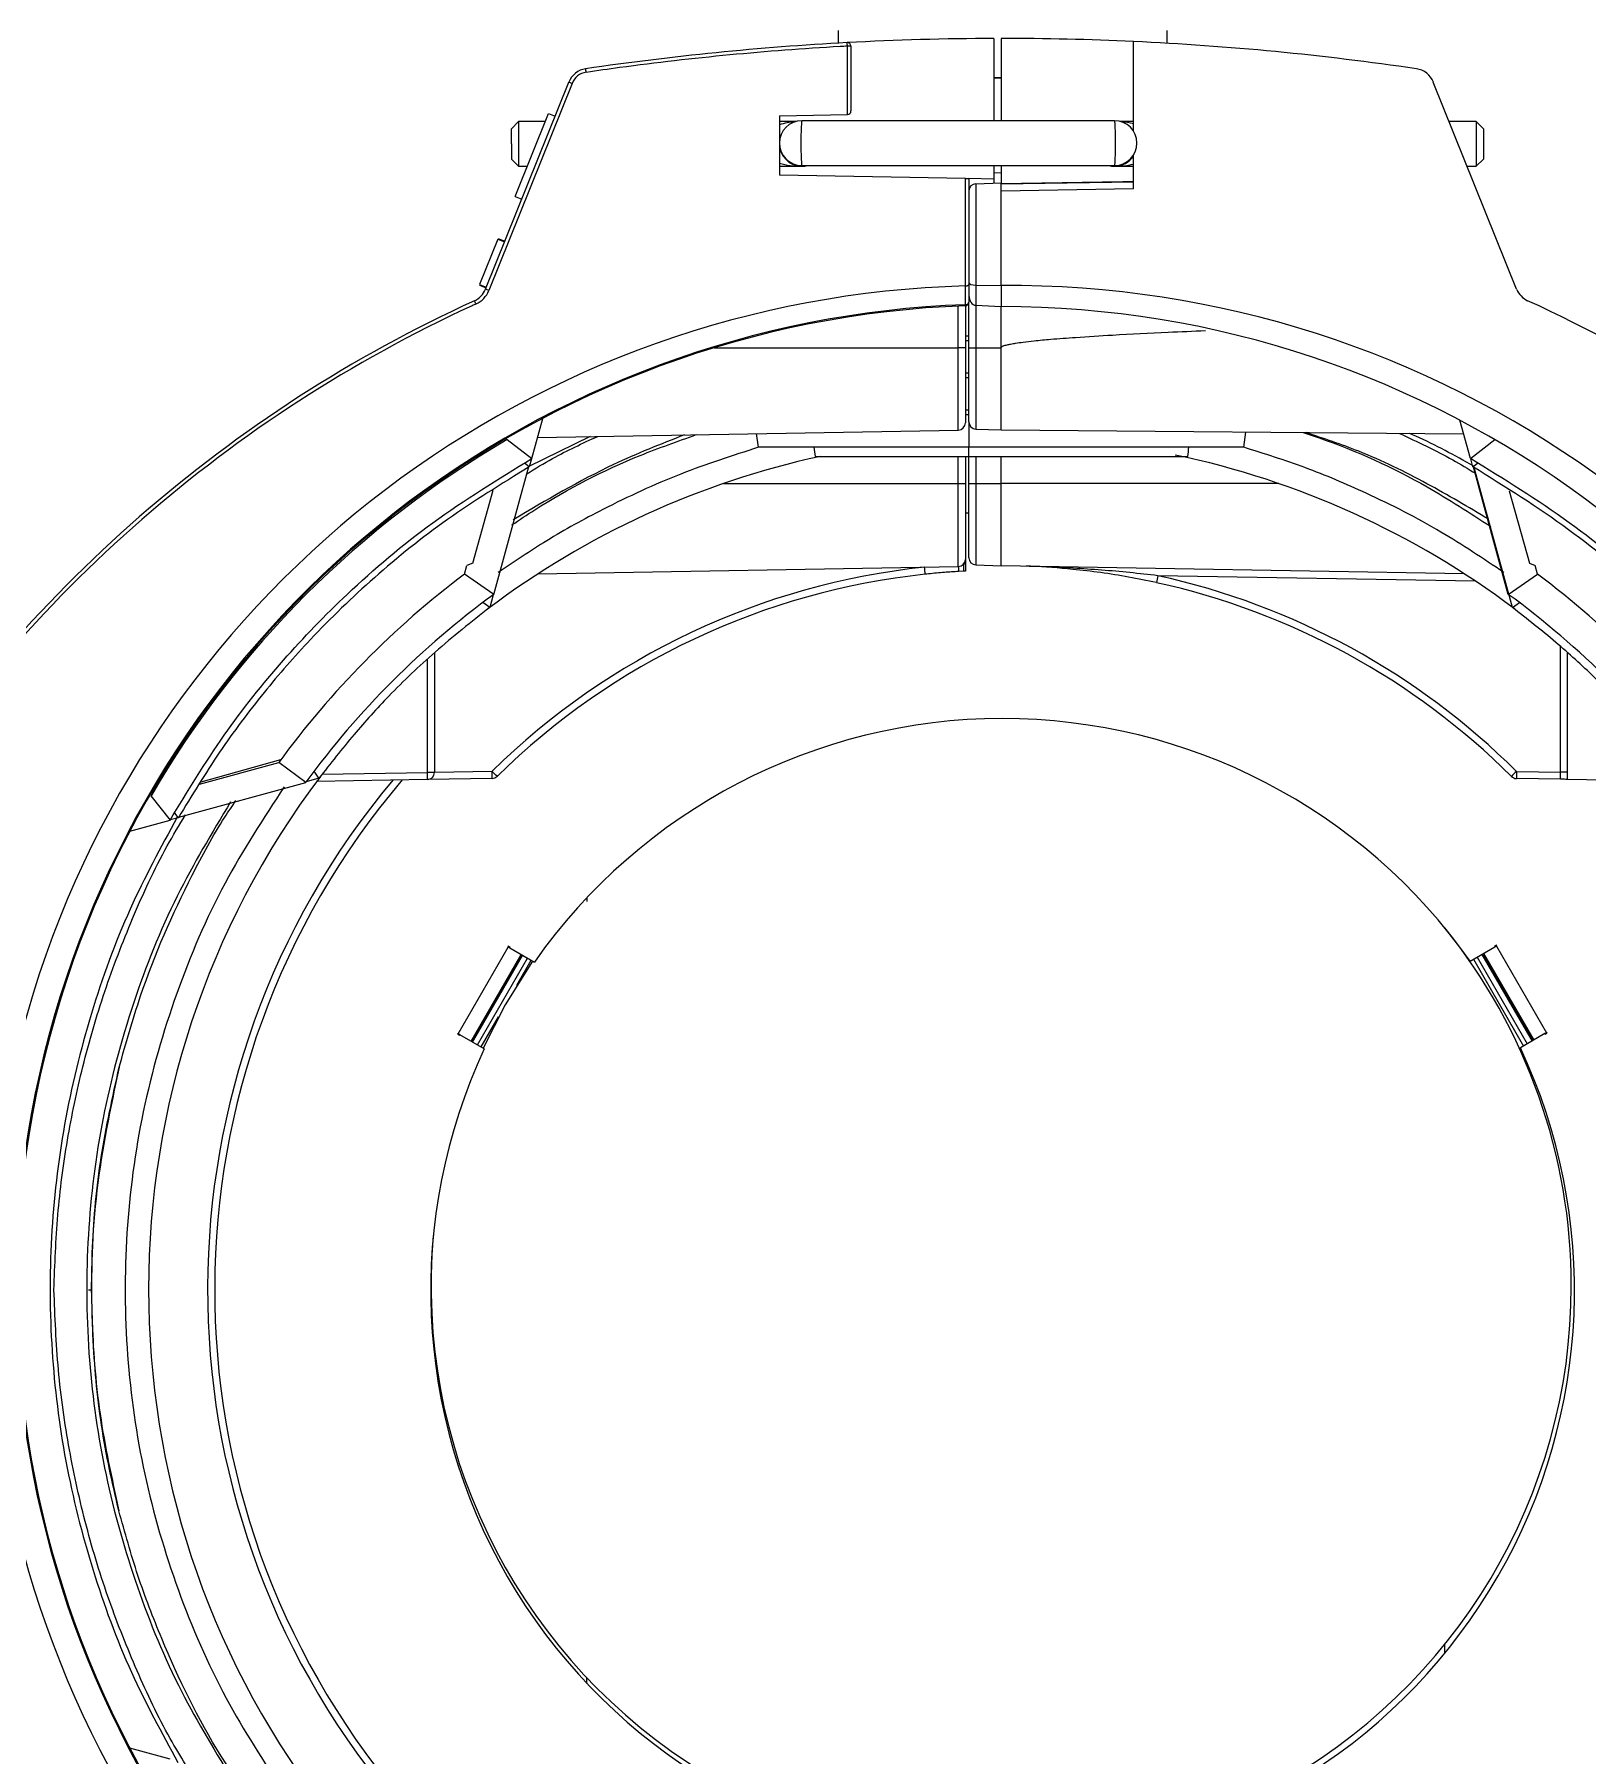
# Model space of a CAD drawing. Extents: x 12.3 to 108.7, y 1.1 to 80.4.
# Drawn here: x 45.037 to 49.382, y 31.389 to 36.203 of the extents above; entities that cross this region are included whole.
import ezdxf

# ---------------------------------------------------------------- set-up
doc = ezdxf.new("R2010")
doc.units = 0
doc.header["$MEASUREMENT"] = 0
doc.linetypes.add('SLD-Solid', pattern=[0])
doc.layers.add('OBJECT', color=7, linetype='CONTINUOUS')

msp = doc.modelspace()

# ---------------------------------------------------------------- linework, layer by layer
at = {"layer": 'OBJECT'}
for p, q in [((47.2851, 36.2144), (47.2851, 36.1788)), ((48.2051, 36.1783), (48.2051, 36.2144)), ((47.311, 35.979), (47.311, 36.1702)), ((47.3209, 36.1702), (47.311, 36.1702)), ((47.3209, 36.1702), (47.3209, 35.989)), ((47.7209, 36.1918), (47.7209, 35.9615)), ((47.7409, 36.1918), (47.7409, 35.9615)), ((48.1113, 35.9321), (48.1113, 36.1832)), ((46.2986, 35.4905), (46.5316, 36.07)), ((46.5409, 36.0662), (46.308, 35.4868)), ((47.7409, 36.0819), (47.7209, 36.0812)), ((47.7209, 36.0811), (47.7409, 36.0818)), ((49.1831, 35.4905), (48.9501, 36.07)), ((46.3813, 35.7498), (46.4746, 35.9818)), ((46.4746, 35.9818), (46.4931, 35.9743)), ((47.1209, 35.9757), (47.311, 35.979)), ((47.1209, 35.9757), (47.1209, 35.899)), ((47.311, 35.979), (47.311, 35.979)), ((46.3909, 35.9593), (46.3709, 35.9393)), ((46.3709, 35.8969), (46.3709, 35.9393)), ((46.4655, 35.9593), (46.3909, 35.9593)), ((46.3909, 35.9593), (46.3909, 35.8969)), ((47.1671, 35.9593), (47.1209, 35.9593)), ((48.0584, 35.9615), (47.1834, 35.9615)), ((48.1113, 35.9593), (48.0747, 35.9593)), ((49.0704, 35.9593), (48.9946, 35.9593)), ((49.0904, 35.9393), (49.0704, 35.9593)), ((49.0704, 35.9593), (49.0704, 35.8343)), ((49.0904, 35.9393), (49.0904, 35.8543)), ((46.3709, 35.8969), (46.3709, 35.8543)), ((46.3909, 35.8969), (46.3909, 35.8343)), ((47.1209, 35.899), (47.1209, 35.8978)), ((47.1209, 35.8978), (47.1209, 35.8091)), ((48.1209, 35.8977), (48.1209, 35.899)), ((46.3709, 35.8543), (46.3909, 35.8343)), ((46.3909, 35.8343), (46.4153, 35.8343)), ((47.1209, 35.8343), (47.1834, 35.8343)), ((47.1836, 35.8365), (48.0581, 35.8365)), ((47.7209, 35.8365), (47.7209, 35.7986)), ((47.7409, 35.8368), (47.7409, 35.787)), ((48.0584, 35.8343), (48.1113, 35.8343)), ((48.1113, 35.7711), (48.1113, 35.8646)), ((49.0449, 35.8343), (49.0704, 35.8343)), ((49.0704, 35.8343), (49.0904, 35.8543)), ((47.641, 35.8), (47.1209, 35.8091)), ((47.641, 35.4995), (47.641, 35.8)), ((47.6509, 35.7998), (47.6509, 35.5037)), ((47.7209, 35.7986), (47.6509, 35.7998)), ((47.6702, 35.7854), (47.7409, 35.7878)), ((47.6702, 35.7854), (47.6702, 35.5015)), ((47.7409, 35.8158), (47.7209, 35.8153)), ((47.7209, 35.7986), (47.7209, 35.7871)), ((47.7409, 35.7847), (48.1113, 35.7911)), ((47.7409, 35.7647), (47.7409, 35.7878)), ((46.3813, 35.7498), (46.3999, 35.7424)), ((48.1113, 35.7711), (47.7409, 35.7647)), ((47.7409, 35.5005), (47.7409, 35.7647)), ((46.3332, 35.6302), (46.2821, 35.5032)), ((46.3332, 35.6302), (46.3518, 35.6227)), ((46.3339, 35.6318), (46.3524, 35.6244)), ((46.2815, 35.5015), (46.3, 35.4941)), ((46.2821, 35.5032), (46.3007, 35.4957)), ((47.6411, 35.4995), (47.641, 35.4995)), ((47.6509, 35.5037), (47.6509, 35.4541)), ((47.6702, 35.5015), (47.7409, 35.5005)), ((47.6702, 35.5015), (47.6702, 35.4453)), ((47.7409, 35.5005), (47.7409, 35.4418)), ((47.6212, 35.3267), (47.6212, 35.4433)), ((47.6409, 35.4441), (47.6409, 35.3267)), ((47.6411, 35.447), (47.6412, 35.4441)), ((47.6509, 35.3267), (47.6509, 35.4541)), ((47.6702, 35.4453), (47.7409, 35.4418)), ((47.6702, 35.4453), (47.6702, 35.3267)), ((47.7409, 35.3267), (47.7409, 35.4418)), ((47.6509, 35.3588), (47.6409, 35.3588)), ((47.6409, 35.347), (47.6509, 35.3472)), ((46.9395, 35.3267), (47.6212, 35.3267)), ((47.6409, 35.3267), (47.6212, 35.3267)), ((47.6212, 35.0964), (47.6212, 35.3267)), ((47.6409, 35.3267), (47.6409, 35.1164)), ((47.6509, 35.3267), (47.6702, 35.3267)), ((47.6509, 35.1192), (47.6509, 35.3267)), ((47.6702, 35.3267), (47.7409, 35.3267)), ((47.6702, 35.3267), (47.6702, 35.0992)), ((47.7409, 35.0967), (47.7409, 35.3267)), ((47.6509, 35.2552), (47.6409, 35.2552)), ((47.6409, 35.2434), (47.6509, 35.2436)), ((47.6509, 35.1517), (47.6409, 35.1517)), ((46.4279, 35.0167), (46.4587, 35.1292)), ((47.6409, 35.1399), (47.6509, 35.1401)), ((47.6509, 35.1192), (47.6509, 35.0481)), ((47.6702, 35.0992), (47.7409, 35.0967)), ((49.0538, 35.0167), (49.0245, 35.1239)), ((46.3595, 35.07), (46.4279, 35.0167)), ((46.5911, 35.0784), (46.4181, 34.9935)), ((46.4441, 35.0759), (47.6212, 35.0964)), ((47.0623, 35.0481), (47.0568, 35.0866)), ((47.7409, 35.0967), (49.035, 35.0855)), ((48.4199, 35.0481), (48.426, 35.0908)), ((49.0538, 35.0167), (49.122, 35.0698)), ((46.4207, 34.9934), (46.4076, 35.0035)), ((46.4269, 35.0161), (46.4207, 34.9934)), ((47.6509, 35.0481), (47.0623, 35.0481)), ((47.2167, 35.0481), (47.2207, 35.0227)), ((47.2207, 35.0227), (47.6509, 35.0227)), ((47.6212, 34.9467), (47.6212, 35.0227)), ((47.6409, 35.0227), (47.6409, 34.9467)), ((47.6509, 35.0227), (47.6509, 35.0481)), ((48.4199, 35.0481), (47.6509, 35.0481)), ((47.6509, 35.0227), (48.2636, 35.0227)), ((47.6509, 34.9467), (47.6509, 35.0227)), ((47.6702, 35.0227), (47.6702, 34.9467)), ((47.7409, 34.9467), (47.7409, 35.0227)), ((49.061, 34.9934), (49.0548, 35.0161)), ((49.061, 34.9934), (49.0741, 35.0035)), ((46.3219, 34.6368), (46.4197, 34.9943)), ((49.1599, 34.6368), (49.0614, 34.9964)), ((49.1713, 34.6003), (49.0642, 34.9913)), ((46.2629, 34.7239), (46.3196, 34.9282)), ((46.964, 34.9467), (47.6212, 34.9467)), ((47.6212, 34.7147), (47.6212, 34.9467)), ((47.6212, 34.9467), (47.6409, 34.9467)), ((47.6409, 34.9467), (47.6409, 34.7347)), ((47.6509, 34.9467), (47.6702, 34.9467)), ((47.6509, 34.7392), (47.6509, 34.9467)), ((47.6702, 34.9467), (47.7409, 34.9467)), ((47.6702, 34.9467), (47.6702, 34.7192)), ((47.7409, 34.7167), (47.7409, 34.9467)), ((48.5177, 34.9467), (47.7409, 34.9467)), ((49.1626, 34.9266), (49.2188, 34.7239)), ((47.6409, 34.8648), (47.6509, 34.8648)), ((46.2401, 34.6932), (46.2467, 34.7174)), ((46.2629, 34.7239), (46.2467, 34.7174)), ((46.4451, 34.6941), (47.6212, 34.7147)), ((47.6409, 34.7347), (47.6409, 34.7219)), ((47.6702, 34.7192), (47.7409, 34.7167)), ((49.0366, 34.6941), (47.7409, 34.7167)), ((49.2188, 34.7239), (49.235, 34.7174)), ((49.2417, 34.6932), (49.235, 34.7174)), ((46.3219, 34.6368), (46.2401, 34.6932)), ((47.6369, 34.7016), (47.6221, 34.7008)), ((49.0678, 34.6736), (48.1796, 34.6891)), ((49.1599, 34.6368), (49.2417, 34.6932)), ((46.3201, 34.6355), (46.3104, 34.6003)), ((46.3104, 34.6003), (46.2907, 34.6137)), ((49.1713, 34.6003), (49.191, 34.6137)), ((46.1559, 34.4726), (46.1559, 34.1389)), ((49.306, 34.1396), (49.306, 34.4906)), ((49.3259, 34.1192), (49.3259, 34.4726)), ((46.136, 34.1389), (46.136, 34.4547)), ((45.4983, 34.1056), (45.7201, 34.1664)), ((45.5027, 34.1126), (45.726, 34.1745)), ((45.796, 34.111), (45.7201, 34.1664)), ((45.8324, 34.1222), (45.819, 34.142)), ((45.8418, 34.1338), (46.136, 34.1389)), ((46.1559, 34.1389), (46.136, 34.1389)), ((46.1559, 34.1392), (46.317, 34.142)), ((49.1826, 34.1417), (49.306, 34.1396)), ((49.3259, 34.1396), (49.306, 34.1396)), ((45.4403, 34.0135), (45.796, 34.111)), ((45.8324, 34.1222), (45.7972, 34.1126)), ((46.1362, 34.1189), (45.8259, 34.1135)), ((46.3171, 34.122), (46.1362, 34.1189)), ((49.3062, 34.1196), (49.1824, 34.1217)), ((49.6558, 34.1135), (49.3259, 34.1192)), ((45.3627, 34.0732), (45.416, 34.0048)), ((45.3034, 33.974), (45.416, 34.0048)), ((45.4393, 34.012), (45.4166, 34.0057)), ((45.4393, 34.012), (45.429, 34.0252)), ((45.1883, 32.6918), (45.1964, 32.6918)), ((45.416, 31.3788), (45.3034, 31.4097))]:
    msp.add_line(p, q, dxfattribs=at)
at = {"layer": 'OBJECT', "linetype": 'SLD-Solid', "lineweight": 15}
for p, q in [((48.9822, 33.704), (48.9822, 33.704)), ((49.127, 33.6554), (49.1212, 33.652)), ((49.1264, 33.653), (49.1279, 33.6539)), ((49.1279, 33.6539), (49.127, 33.6554)), ((46.2224, 33.4076), (46.3624, 33.6501)), ((46.258, 33.3871), (46.398, 33.6296)), ((46.2595, 33.3862), (46.3995, 33.6287)), ((46.2624, 33.3846), (46.4024, 33.627)), ((46.2759, 33.3767), (46.4159, 33.6192)), ((46.3618, 33.6526), (46.3609, 33.651)), ((46.3609, 33.651), (46.3624, 33.6501)), ((46.3677, 33.6492), (46.3618, 33.6526)), ((46.3624, 33.6501), (46.3668, 33.6476)), ((46.3668, 33.6476), (46.3677, 33.6492)), ((46.3668, 33.6476), (46.4352, 33.6081)), ((46.3863, 33.5436), (46.4264, 33.6132)), ((46.3975, 33.6288), (46.3991, 33.6279)), ((49.0532, 33.6107), (49.1221, 33.6505)), ((49.0621, 33.6159), (49.2021, 33.3734)), ((49.0726, 33.622), (49.2126, 33.3795)), ((49.0862, 33.6298), (49.2262, 33.3873)), ((49.0909, 33.6282), (49.0891, 33.6314)), ((49.0909, 33.6325), (49.2309, 33.39)), ((49.0927, 33.6293), (49.0909, 33.6282)), ((49.2291, 33.389), (49.0909, 33.6282)), ((49.1212, 33.652), (49.1221, 33.6505)), ((49.1221, 33.6505), (49.1264, 33.653)), ((49.1264, 33.653), (49.2664, 33.4105)), ((46.2864, 33.3707), (46.3349, 33.4546)), ((46.2209, 33.4085), (46.22, 33.407)), ((46.22, 33.407), (46.2259, 33.4036)), ((46.2224, 33.4076), (46.2209, 33.4085)), ((46.2268, 33.4051), (46.2224, 33.4076)), ((46.2259, 33.4036), (46.2268, 33.4051)), ((46.2951, 33.3657), (46.2268, 33.4051)), ((49.2621, 33.408), (49.1938, 33.3686)), ((49.2664, 33.4105), (49.2621, 33.408)), ((49.2621, 33.408), (49.263, 33.4064)), ((49.263, 33.4064), (49.2688, 33.4098)), ((49.2679, 33.4114), (49.2664, 33.4105)), ((49.2688, 33.4098), (49.2679, 33.4114)), ((48.9822, 31.6976), (48.9811, 31.6987)), ((48.9822, 31.6747), (48.9822, 31.7001)), ((48.9822, 31.6747), (48.9822, 31.7001)), ((46.5822, 31.5904), (46.5822, 31.6062))]:
    msp.add_line(p, q, dxfattribs=at)
at = {"layer": 'OBJECT', "flags": 128}
for points in [[(47.641, 35.8), (47.6429, 35.8), (47.6448, 35.7999), (47.6465, 35.7999), (47.648, 35.7999), (47.6492, 35.7999), (47.6501, 35.7998), (47.6507, 35.7998), (47.6509, 35.7998)], [(48.1113, 35.7911), (48.0817, 35.7906), (47.7409, 35.7847)], [(47.6411, 35.447), (47.6411, 35.4611), (47.6411, 35.4995)]]:
    msp.add_lwpolyline(points, dxfattribs=at)
at = {"layer": 'OBJECT', "linetype": 'SLD-Solid', "lineweight": 15, "flags": 128}
msp.add_lwpolyline([(46.4304, 33.6109), (46.3537, 33.4887), (46.2917, 33.3676)], dxfattribs=at)
at = {"layer": 'OBJECT'}
for centre, radius, start, end in [((47.7409, 28.1918), 8, 93.08499, 98.35416), ((47.741, 28.1918), 7.99, 93.22933, 97.67632), ((47.741, 28.1918), 7.99, 93.08499, 93.22933), ((47.7409, 28.1918), 8, 90.14324, 93.08499), ((47.024, 36.1573), 0.2872, 2.5862, 4.582), ((47.3109, 36.1702), 0.01, 0, 93.085), ((47.7409, 28.1918), 8, 87.34566, 90), ((47.7409, 28.1918), 8, 81.64584, 87.34566), ((47.741, 28.1918), 7.99, 97.67632, 98.35416), ((46.5872, 36.0476), 0.06, 98.3542, 158.095), ((46.2465, 35.3408), 0.7829, 67.9102, 68.648), ((46.5873, 36.0476), 0.05, 98.3542, 158.095), ((46.2925, 36.0573), 0.2903, 7.8597, 9.8359), ((48.8945, 36.0476), 0.06, 21.905, 81.6458), ((47.3109, 35.989), 0.01, 271, 0), ((47.6709, 35.7654), 0.02, 92, 180), ((46.2429, 35.5129), 0.06, 294.5425, 338.095), ((46.243, 35.5129), 0.07, 294.5425, 338.095), ((46.018, 34.7726), 0.7708, 67.906, 68.6553), ((49.2388, 35.5129), 0.06, 201.905, 245.4575), ((47.8774, 31.9334), 3.875, 114.5425, 147.6669), ((47.8775, 31.9334), 3.865, 114.7182, 147.4788), ((47.7409, 32.6918), 2.757, 92.0733, 235.7196), ((47.7409, 32.6918), 2.7541, 92.0733, 235.8116), ((47.8775, 31.9334), 3.865, 114.5425, 114.7182), ((45.9822, 35.3196), 0.3175, 24.0903, 25.9016), ((47.6422, 35.4558), 0.00885, 263.1236, 349.0037), ((47.6409, 35.4541), 0.01, 272.0733, 0), ((47.7409, 32.6918), 2.75, 304.0581, 90), ((47.6043, 31.9334), 3.875, 32.3331, 65.4575), ((47.6209, 35.1164), 0.02, 271, 0), ((47.6709, 35.1192), 0.02, 180, 268), ((47.7409, 32.6918), 2.75, 120.1549, 149.8451), ((47.7409, 32.6918), 2.385, 102.2283, 127.0163), ((47.7409, 32.6918), 2.385, 52.9836, 78.2092), ((47.741, 32.6918), 2.0325, 96.0478, 134.4794), ((46.9551, 34.6474), 0.5756, 4.5555, 6.5448), ((47.6209, 34.7347), 0.02, 271, 0), ((48.2663, 34.75), 0.6461, 183.1345, 184.3645), ((47.741, 32.6918), 2.0325, 92.825, 92.9617), ((47.0635, 34.687), 0.5736, 1.4636, 3.4607), ((47.6709, 34.7392), 0.02, 180, 268), ((47.7412, 32.6916), 2.502, 126.8666, 143.8809), ((47.7409, 32.6918), 2.0125, 96.0478, 134.4794), ((47.7409, 32.6918), 2.0125, 92.8482, 92.9617), ((48.7499, 34.5586), 0.5851, 167.1163, 169.0715), ((47.7409, 32.6922), 2.0245, 45.151, 77.6047), ((47.7407, 32.6922), 2.0445, 45.151, 77.6047), ((47.7406, 32.6916), 2.502, 36.1191, 53.1334), ((47.7412, 32.6916), 2.408, 126.1151, 143.8809), ((47.7406, 32.6916), 2.408, 36.1191, 53.8849), ((45.5631, 34.124), 0.5732, 359.4917, 1.4908), ((46.1359, 34.1389), 0.02, 270.9913, 0), ((45.744, 34.1271), 0.5732, 359.4917, 1.4908), ((45.7504, 33.5788), 0.7989, 43.4077, 44.8334), ((49.7468, 33.5735), 0.8008, 134.7965, 136.2187), ((49.7552, 34.1267), 0.5728, 178.4998, 180.5001), ((47.7409, 32.6918), 2.385, 142.9836, 216.9407), ((47.741, 32.6918), 2.22, 140.054, 219.5995), ((47.7409, 32.6918), 2.2, 139.6008, 220.0395), ((46.3168, 34.142), 0.02, 270.9913, 314.4794), ((49.1827, 34.1417), 0.02, 225.151, 269), ((49.3059, 34.0996), 0.02, 87.7353, 89.0387)]:
    msp.add_arc(centre, radius, start, end, dxfattribs=at)
at = {"layer": 'OBJECT', "linetype": 'SLD-Solid', "lineweight": 15}
for centre, radius, start, end in [((47.7451, 32.6894), 1.6, 35.1588, 144.9544), ((47.0822, 33.7779), 0.5, 178.7858, 180), ((47.7412, 32.702), 1.595, 0, 38.9154), ((47.7451, 32.6894), 1.6, 154.994, 264.9867), ((47.7451, 32.6894), 1.6, 275.0263, 25.1192), ((47.7412, 32.702), 1.595, 174.9058, 0)]:
    msp.add_arc(centre, radius, start, end, dxfattribs=at)
at = {"layer": 'OBJECT'}
for centre, major_axis, ratio, start_param, end_param in [((47.1834, 35.899), (0.0447, -0.0437), 0.999927, 2.344698, 5.48629), ((47.1834, 35.8968), (0.1225, -0.0002), 0.510203, 1.725102, 2.106865), ((47.1834, 35.899), (0, 0.0625), 0.04, 6.281345, 9.422938), ((48.0584, 35.899), (0, 0.0625), 0.04, 3.143432, 6.285025), ((48.0584, 35.899), (0.0447, 0.0437), 0.999927, 3.938488, 7.08008), ((48.0584, 35.8968), (0.1225, 0.0002), 0.510203, 1.122864, 1.416491), ((47.1834, 35.8968), (-0.0442, 0.0443), 0.996406, 0.784264, 2.35506), ((47.1834, 35.8968), (0.1225, -0.0002), 0.510203, 4.177613, 4.713035), ((47.1834, 35.8968), (0.0447, -0.0437), 0.999927, 5.48629, 5.749926), ((48.0584, 35.8968), (0.0447, 0.0437), 0.999927, 3.674852, 3.938488), ((48.0584, 35.8968), (0.0442, 0.0443), 0.996406, 3.928125, 4.939843), ((48.0584, 35.8968), (0.1225, 0.0002), 0.510203, 4.711743, 5.159032), ((47.7166, 32.6918), (2.8088, 0), 0.999963, 1.597715, 4.086319), ((47.6709, 35.5098), (0.02, 0), 0.416622, 3.141593, 4.677482), ((47.7652, 32.6918), (2.8088, 0), 0.999963, 5.338459, 7.862637), ((47.6709, 35.4735), (0, 0.0282), 0.710006, 1.570796, 3.106686), ((47.7409, 47.8117), (0, 15.1513), 0.064341, 3.707528, 3.710648), ((49.3059, 34.1396), (-0.0003, 0.02), 0.008715, 3.141288, 4.711932)]:
    msp.add_ellipse(centre, major_axis=major_axis, ratio=ratio, start_param=start_param, end_param=end_param, dxfattribs=at)
for points, knots in [([(47.6411, 35.4995), (47.6422, 35.4996), (47.6443, 35.4997), (47.6471, 35.5004), (47.6493, 35.5013), (47.6506, 35.5025), (47.6509, 35.5033), (47.6509, 35.5037), (47.6509, 35.5037)], [0, 0, 0, 0, 0.1979628, 0.3956769, 0.6002117, 0.8199247, 0.990735, 1, 1, 1, 1]), ([(47.7409, 35.3267), (47.7409, 35.327), (47.741, 35.3277), (47.7417, 35.3287), (47.7431, 35.3298), (47.7452, 35.331), (47.7483, 35.3323), (47.7527, 35.3337), (47.7593, 35.3354), (47.7691, 35.3375), (47.7837, 35.34), (47.8056, 35.343), (47.8384, 35.3467), (47.8873, 35.3512), (47.9605, 35.3567), (48.0699, 35.3634), (48.1911, 35.3697), (48.2778, 35.3733), (48.3127, 35.3747)], [0, 0, 0, 0, 0.001414, 0.0036493, 0.0058621, 0.010798, 0.0160045, 0.0235931, 0.0347501, 0.051246, 0.0757254, 0.112141, 0.1664002, 0.2473332, 0.3681394, 0.5485489, 0.8180547, 1, 1, 1, 1]), ([(46.3723, 34.8311), (46.3935, 34.8453), (46.5066, 34.921), (46.6788, 35.0098), (46.8362, 35.065), (46.889, 35.0836)], [0, 0, 0, 0, 0.132651, 0.708423, 1, 1, 1, 1]), ([(46.855, 35.083), (46.7883, 35.0567), (46.6222, 34.991), (46.4683, 34.9), (46.3762, 34.8455)], [0, 0, 0, 0, 0.40157, 1, 1, 1, 1]), ([(46.4143, 34.9744), (46.438, 34.9888), (46.5018, 35.0279), (46.5699, 35.0591), (46.6127, 35.0788)], [0, 0, 0, 0, 0.370884, 1, 1, 1, 1]), ([(48.586, 35.0894), (48.6009, 35.0844), (48.7209, 35.0447), (48.9008, 34.9631), (49.0521, 34.8648), (49.1106, 34.8268)], [0, 0, 0, 0, 0.080375, 0.644147, 1, 1, 1, 1]), ([(49.1052, 34.8467), (49.048, 34.8807), (48.9303, 34.9506), (48.7598, 35.0339), (48.6435, 35.0728), (48.594, 35.0893)], [0, 0, 0, 0, 0.3519099, 0.724243, 1, 1, 1, 1]), ([(48.8552, 35.087), (48.9056, 35.0636), (48.9787, 35.0297), (49.0474, 34.9878), (49.0687, 34.9749)], [0, 0, 0, 0, 0.690393, 1, 1, 1, 1]), ([(49.063, 34.9956), (49.0098, 35.0252), (48.951, 35.0579), (48.8893, 35.0843), (48.8834, 35.0868)], [0, 0, 0, 0, 0.905297, 1, 1, 1, 1]), ([(45.416, 34.0048), (45.4649, 34.0854), (45.56, 34.2421), (45.728, 34.4526), (45.9218, 34.653), (46.1513, 34.8471), (46.334, 34.9591), (46.4279, 35.0167)], [0, 0, 0, 0, 0.195111, 0.379526, 0.556488, 0.77218, 1, 1, 1, 1]), ([(47.0623, 35.0481), (46.9892, 35.0247), (46.8401, 34.9768), (46.6435, 34.885), (46.4733, 34.7921), (46.379, 34.7279), (46.3342, 34.6975)], [0, 0, 0, 0, 0.283663, 0.578571, 0.80025, 1, 1, 1, 1]), ([(49.1474, 34.6979), (49.0894, 34.7368), (48.9662, 34.8195), (48.7783, 34.9146), (48.5938, 34.9936), (48.4773, 35.0301), (48.4199, 35.0481)], [0, 0, 0, 0, 0.258254, 0.548605, 0.777612, 1, 1, 1, 1]), ([(50.0657, 34.0048), (50.0168, 34.0854), (49.9217, 34.2421), (49.7537, 34.4526), (49.5599, 34.653), (49.3304, 34.8471), (49.1477, 34.9591), (49.0538, 35.0167)], [0, 0, 0, 0, 0.195111, 0.379526, 0.556488, 0.77218, 1, 1, 1, 1]), ([(46.4207, 34.9934), (46.3434, 34.9458), (46.1919, 34.8526), (45.988, 34.6891), (45.8184, 34.5251), (45.6748, 34.3609), (45.5503, 34.1948), (45.4768, 34.0737), (45.4393, 34.012)], [0, 0, 0, 0, 0.1937703, 0.3798716, 0.5571475, 0.6973285, 0.845815, 1, 1, 1, 1]), ([(50.0424, 34.012), (49.9944, 34.09), (49.9013, 34.2415), (49.7379, 34.445), (49.5502, 34.6388), (49.3282, 34.8273), (49.1517, 34.937), (49.061, 34.9934)], [0, 0, 0, 0, 0.195706, 0.379715, 0.556303, 0.772063, 1, 1, 1, 1]), ([(47.6409, 34.7219), (47.6409, 34.7196), (47.6409, 34.7151), (47.6409, 34.7091), (47.6409, 34.7046), (47.6409, 34.7022), (47.6409, 34.7019), (47.6409, 34.7018)], [0, 0, 0, 0, 0.215037, 0.430079, 0.644955, 0.859565, 1, 1, 1, 1]), ([(48.1754, 34.6696), (48.1495, 34.6749), (48.0718, 34.691), (47.9549, 34.7069), (47.8618, 34.7135), (47.8207, 34.7152), (47.8174, 34.7153), (47.8152, 34.7154), (47.8137, 34.7154), (47.8127, 34.7155), (47.812, 34.7155), (47.8116, 34.7155), (47.8114, 34.7155), (47.8113, 34.7155), (47.8113, 34.7155), (47.8113, 34.7155)], [0, 0, 0, 0, 0.214089, 0.642588, 0.960114, 0.973479, 0.982168, 0.98796, 0.991868, 0.994537, 0.997104, 0.998252, 0.999222, 0.999891, 1, 1, 1, 1]), ([(48.1796, 34.6891), (48.1534, 34.692), (48.0746, 34.7009), (47.9565, 34.7099), (47.8629, 34.714), (47.8211, 34.7153), (47.8178, 34.7153), (47.8156, 34.7154), (47.8141, 34.7154), (47.8131, 34.7155), (47.8124, 34.7155), (47.812, 34.7155), (47.8118, 34.7155), (47.8117, 34.7155), (47.8117, 34.7155), (47.8117, 34.7155), (47.8117, 34.7155)], [0, 0, 0, 0, 0.213911, 0.643522, 0.961873, 0.975161, 0.983748, 0.989418, 0.993188, 0.995703, 0.998001, 0.998925, 0.999583, 0.999789, 0.999945, 1, 1, 1, 1]), ([(47.6221, 34.7008), (47.6088, 34.7), (47.5806, 34.6981), (47.5495, 34.6953), (47.5318, 34.6934), (47.5288, 34.6931)], [0, 0, 0, 0, 0.427296, 0.905424, 1, 1, 1, 1]), ([(46.3104, 34.6003), (46.2588, 34.5594), (46.1604, 34.4816), (46.0345, 34.3615), (45.9268, 34.2426), (45.8647, 34.1634), (45.8324, 34.1222)], [0, 0, 0, 0, 0.291093, 0.554802, 0.768615, 1, 1, 1, 1]), ([(49.6493, 34.1222), (49.6083, 34.1742), (49.5305, 34.2727), (49.4099, 34.3986), (49.2913, 34.5061), (49.2122, 34.5682), (49.1713, 34.6003)], [0, 0, 0, 0, 0.292543, 0.555125, 0.770158, 1, 1, 1, 1]), ([(45.735, 34.0984), (45.6775, 34.0102), (45.5585, 33.8277), (45.4276, 33.5207), (45.3332, 33.1921), (45.2876, 32.851), (45.2894, 32.5099), (45.3375, 32.1733), (45.4323, 31.8514), (45.5618, 31.5508), (45.6786, 31.3721), (45.7351, 31.2857)], [0, 0, 0, 0, 0.105404, 0.217891, 0.332811, 0.447008, 0.561388, 0.673544, 0.786453, 0.896784, 1, 1, 1, 1]), ([(49.3259, 34.1192), (49.3255, 34.1192), (49.3246, 34.1193), (49.3179, 34.1194), (49.3115, 34.1195), (49.3079, 34.1195), (49.307, 34.1196), (49.3066, 34.1196), (49.3065, 34.1196), (49.3066, 34.1196), (49.3066, 34.1196)], [0, 0, 0, 0, 0.250376, 0.594797, 0.894834, 0.961655, 0.97759, 0.993613, 0.9968, 1, 1, 1, 1]), ([(45.5854, 34.056), (45.5333, 33.9695), (45.4254, 33.7903), (45.3071, 33.4921), (45.2216, 33.1741), (45.1804, 32.845), (45.1821, 32.5164), (45.2257, 32.1916), (45.3117, 31.88), (45.4291, 31.5878), (45.5352, 31.4122), (45.5865, 31.3274)], [0, 0, 0, 0, 0.104895, 0.217349, 0.332475, 0.446809, 0.561352, 0.67364, 0.786758, 0.897035, 1, 1, 1, 1]), ([(45.2737, 33.3142), (45.2926, 33.381), (45.3446, 33.5656), (45.4478, 33.7989), (45.5446, 33.9777), (45.5899, 34.0447), (45.6002, 34.06)], [0, 0, 0, 0, 0.254802, 0.703457, 0.932102, 1, 1, 1, 1]), ([(45.4363, 34.0138), (45.3903, 33.929), (45.2947, 33.753), (45.1902, 33.4636), (45.1145, 33.1561), (45.0782, 32.839), (45.0798, 32.5228), (45.1184, 32.2099), (45.1948, 31.9086), (45.2986, 31.625), (45.3927, 31.4525), (45.438, 31.3694)], [0, 0, 0, 0, 0.1043048, 0.2167533, 0.3321646, 0.4466974, 0.561474, 0.6739543, 0.7873603, 0.8976029, 1, 1, 1, 1]), ([(45.0913, 32.6918), (45.0938, 32.7617), (45.0989, 32.9016), (45.1268, 33.1102), (45.17, 33.319), (45.2306, 33.5267), (45.31, 33.7329), (45.386, 33.8982), (45.4417, 33.9912), (45.459, 34.02)], [0, 0, 0, 0, 0.150466, 0.301379, 0.45229, 0.609388, 0.766489, 0.927845, 1, 1, 1, 1]), ([(45.2737, 33.3142), (45.2495, 33.1996), (45.2012, 32.9705), (45.1913, 32.6436), (45.214, 32.3432), (45.2532, 32.1635), (45.2728, 32.0736)], [0, 0, 0, 0, 0.280034, 0.559894, 0.779906, 1, 1, 1, 1]), ([(45.1964, 32.6918), (45.197, 32.7313), (45.1988, 32.8554), (45.2185, 33.0646), (45.2553, 33.2307), (45.2737, 33.3142)], [0, 0, 0, 0, 0.188643, 0.59227, 1, 1, 1, 1]), ([(45.4596, 31.3635), (45.4449, 31.3877), (45.3941, 31.472), (45.3222, 31.6248), (45.2429, 31.8228), (45.1793, 32.0297), (45.1315, 32.2457), (45.1, 32.4669), (45.0942, 32.6168), (45.0913, 32.6918)], [0, 0, 0, 0, 0.060919, 0.211811, 0.362707, 0.519915, 0.677124, 0.838561, 1, 1, 1, 1]), ([(45.2728, 32.0736), (45.2638, 32.1121), (45.2356, 32.2322), (45.2038, 32.4385), (45.1989, 32.6071), (45.1964, 32.6918)], [0, 0, 0, 0, 0.189928, 0.592945, 1, 1, 1, 1]), ([(45.6015, 31.3232), (45.5873, 31.3444), (45.5045, 31.4677), (45.4128, 31.6594), (45.3233, 31.8916), (45.2897, 32.0129), (45.2728, 32.0736)], [0, 0, 0, 0, 0.092895, 0.541462, 0.770111, 1, 1, 1, 1])]:
    msp.add_open_spline(points, degree=3, knots=knots, dxfattribs=at)

doc.saveas('drawing.dxf')
